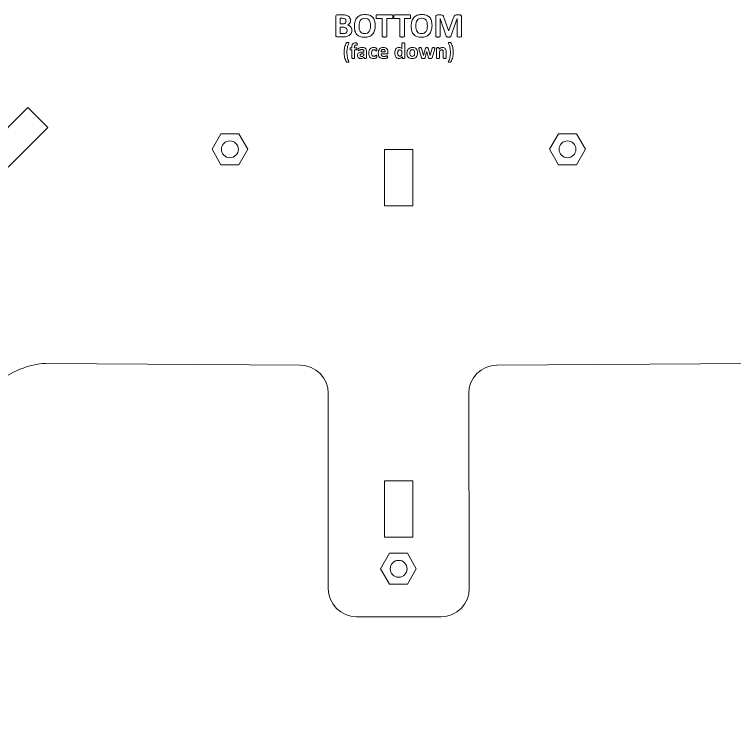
# Model space of a CAD drawing. Header units: inches. Extents: x 31 to 569, y -560 to -40.
# Drawn here: x 300.2 to 428.2, y -558.3 to -429.3 of the extents above; entities that cross this region are included whole.
import ezdxf

# ---------------------------------------------------------------- set-up
doc = ezdxf.new("R2010")
doc.units = ezdxf.units.IN
doc.header["$MEASUREMENT"] = 0
doc.layers.add('Layer 1', color=7, linetype='Continuous')

# ---------------------------------------------------------------- blocks, each defined once
blk = doc.blocks.new('block 4')
at = {"layer": 'Layer 1', "color": 114, "lineweight": 9, "true_color": 0x00a550}
for points, knots in [([(360.17, -432.16), (360.17, -432.3), (360.15, -432.42), (360.11, -432.54), (360.07, -432.65), (360.02, -432.75), (359.95, -432.84), (359.88, -432.92), (359.8, -433), (359.71, -433.06), (359.62, -433.12), (359.51, -433.18), (359.4, -433.22), (359.29, -433.26), (359.17, -433.29), (359.04, -433.3), (358.91, -433.32), (358.77, -433.33), (358.61, -433.33), (358.61, -433.33), (357.57, -433.33), (357.57, -433.33), (357.5, -433.33), (357.45, -433.31), (357.4, -433.27), (357.36, -433.24), (357.33, -433.17), (357.33, -433.08), (357.33, -433.08), (357.33, -429.67), (357.33, -429.67), (357.33, -429.58), (357.36, -429.52), (357.4, -429.48), (357.45, -429.44), (357.5, -429.42), (357.57, -429.42), (357.57, -429.42), (358.55, -429.42), (358.55, -429.42), (358.79, -429.42), (359, -429.44), (359.16, -429.48), (359.33, -429.52), (359.47, -429.58), (359.58, -429.66), (359.7, -429.74), (359.78, -429.85), (359.84, -429.97), (359.9, -430.1), (359.93, -430.25), (359.93, -430.41), (359.93, -430.51), (359.92, -430.6), (359.9, -430.68), (359.87, -430.77), (359.84, -430.84), (359.79, -430.91), (359.75, -430.98), (359.69, -431.04), (359.62, -431.09), (359.55, -431.14), (359.48, -431.19), (359.39, -431.22), (359.5, -431.24), (359.6, -431.27), (359.7, -431.32), (359.79, -431.38), (359.87, -431.44), (359.94, -431.52), (360.01, -431.6), (360.07, -431.69), (360.11, -431.8), (360.15, -431.91), (360.17, -432.03), (360.17, -432.16)], [0, 0, 0, 0, 1, 1, 1, 2, 2, 2, 3, 3, 3, 4, 4, 4, 5, 5, 5, 6, 6, 6, 7, 7, 7, 8, 8, 8, 9, 9, 9, 10, 10, 10, 11, 11, 11, 12, 12, 12, 13, 13, 13, 14, 14, 14, 15, 15, 15, 16, 16, 16, 17, 17, 17, 18, 18, 18, 19, 19, 19, 20, 20, 20, 21, 21, 21, 22, 22, 22, 23, 23, 23, 24, 24, 24, 25, 25, 25, 25]), ([(364.33, -431.33), (364.33, -431.66), (364.29, -431.95), (364.21, -432.2), (364.13, -432.46), (364.01, -432.68), (363.85, -432.85), (363.69, -433.03), (363.49, -433.17), (363.25, -433.26), (363.02, -433.36), (362.75, -433.4), (362.44, -433.4), (362.13, -433.4), (361.87, -433.36), (361.64, -433.28), (361.42, -433.2), (361.23, -433.08), (361.08, -432.92), (360.92, -432.76), (360.81, -432.55), (360.73, -432.3), (360.66, -432.04), (360.62, -431.75), (360.62, -431.4), (360.62, -431.08), (360.66, -430.8), (360.74, -430.55), (360.82, -430.29), (360.94, -430.08), (361.1, -429.9), (361.26, -429.72), (361.46, -429.59), (361.69, -429.49), (361.93, -429.4), (362.2, -429.35), (362.51, -429.35), (362.81, -429.35), (363.07, -429.39), (363.3, -429.47), (363.52, -429.55), (363.71, -429.67), (363.87, -429.83), (364.02, -429.99), (364.13, -430.2), (364.21, -430.45), (364.29, -430.7), (364.33, -430.99), (364.33, -431.33)], [0, 0, 0, 0, 1, 1, 1, 2, 2, 2, 3, 3, 3, 4, 4, 4, 5, 5, 5, 6, 6, 6, 7, 7, 7, 8, 8, 8, 9, 9, 9, 10, 10, 10, 11, 11, 11, 12, 12, 12, 13, 13, 13, 14, 14, 14, 15, 15, 15, 16, 16, 16, 16]), ([(367.46, -429.75), (367.46, -429.8), (367.46, -429.85), (367.46, -429.9), (367.45, -429.94), (367.44, -429.97), (367.43, -430), (367.42, -430.02), (367.41, -430.04), (367.4, -430.05), (367.38, -430.06), (367.36, -430.07), (367.35, -430.07), (367.35, -430.07), (366.37, -430.07), (366.37, -430.07), (366.37, -430.07), (366.37, -433.22), (366.37, -433.22), (366.37, -433.24), (366.36, -433.26), (366.35, -433.28), (366.33, -433.3), (366.31, -433.31), (366.28, -433.32), (366.25, -433.33), (366.21, -433.34), (366.16, -433.34), (366.11, -433.35), (366.04, -433.35), (365.97, -433.35), (365.89, -433.35), (365.83, -433.35), (365.77, -433.34), (365.72, -433.34), (365.68, -433.33), (365.65, -433.32), (365.62, -433.31), (365.6, -433.3), (365.59, -433.28), (365.57, -433.26), (365.57, -433.24), (365.57, -433.22), (365.57, -433.22), (365.57, -430.07), (365.57, -430.07), (365.57, -430.07), (364.59, -430.07), (364.59, -430.07), (364.57, -430.07), (364.55, -430.06), (364.54, -430.05), (364.52, -430.04), (364.51, -430.02), (364.5, -430), (364.49, -429.97), (364.48, -429.94), (364.48, -429.9), (364.47, -429.85), (364.47, -429.8), (364.47, -429.75), (364.47, -429.69), (364.47, -429.63), (364.48, -429.59), (364.48, -429.55), (364.49, -429.52), (364.5, -429.49), (364.51, -429.47), (364.52, -429.45), (364.54, -429.44), (364.55, -429.42), (364.57, -429.42), (364.59, -429.42), (364.59, -429.42), (367.35, -429.42), (367.35, -429.42), (367.36, -429.42), (367.38, -429.42), (367.4, -429.44), (367.41, -429.45), (367.42, -429.47), (367.43, -429.49), (367.44, -429.52), (367.45, -429.55), (367.46, -429.59), (367.46, -429.63), (367.46, -429.69), (367.46, -429.75)], [0, 0, 0, 0, 1, 1, 1, 2, 2, 2, 3, 3, 3, 4, 4, 4, 5, 5, 5, 6, 6, 6, 7, 7, 7, 8, 8, 8, 9, 9, 9, 10, 10, 10, 11, 11, 11, 12, 12, 12, 13, 13, 13, 14, 14, 14, 15, 15, 15, 16, 16, 16, 17, 17, 17, 18, 18, 18, 19, 19, 19, 20, 20, 20, 21, 21, 21, 22, 22, 22, 23, 23, 23, 24, 24, 24, 25, 25, 25, 26, 26, 26, 27, 27, 27, 28, 28, 28, 29, 29, 29, 29]), ([(370.61, -429.75), (370.61, -429.8), (370.6, -429.85), (370.6, -429.9), (370.59, -429.94), (370.59, -429.97), (370.58, -430), (370.57, -430.02), (370.55, -430.04), (370.54, -430.05), (370.52, -430.06), (370.51, -430.07), (370.49, -430.07), (370.49, -430.07), (369.51, -430.07), (369.51, -430.07), (369.51, -430.07), (369.51, -433.22), (369.51, -433.22), (369.51, -433.24), (369.5, -433.26), (369.49, -433.28), (369.48, -433.3), (369.45, -433.31), (369.42, -433.32), (369.39, -433.33), (369.35, -433.34), (369.3, -433.34), (369.25, -433.35), (369.19, -433.35), (369.11, -433.35), (369.03, -433.35), (368.97, -433.35), (368.92, -433.34), (368.87, -433.34), (368.82, -433.33), (368.79, -433.32), (368.76, -433.31), (368.74, -433.3), (368.73, -433.28), (368.72, -433.26), (368.71, -433.24), (368.71, -433.22), (368.71, -433.22), (368.71, -430.07), (368.71, -430.07), (368.71, -430.07), (367.73, -430.07), (367.73, -430.07), (367.71, -430.07), (367.69, -430.06), (367.68, -430.05), (367.66, -430.04), (367.65, -430.02), (367.64, -430), (367.63, -429.97), (367.62, -429.94), (367.62, -429.9), (367.61, -429.85), (367.61, -429.8), (367.61, -429.75), (367.61, -429.69), (367.61, -429.63), (367.62, -429.59), (367.62, -429.55), (367.63, -429.52), (367.64, -429.49), (367.65, -429.47), (367.66, -429.45), (367.68, -429.44), (367.69, -429.42), (367.71, -429.42), (367.73, -429.42), (367.73, -429.42), (370.49, -429.42), (370.49, -429.42), (370.51, -429.42), (370.52, -429.42), (370.54, -429.44), (370.55, -429.45), (370.57, -429.47), (370.58, -429.49), (370.59, -429.52), (370.59, -429.55), (370.6, -429.59), (370.6, -429.63), (370.61, -429.69), (370.61, -429.75)], [0, 0, 0, 0, 1, 1, 1, 2, 2, 2, 3, 3, 3, 4, 4, 4, 5, 5, 5, 6, 6, 6, 7, 7, 7, 8, 8, 8, 9, 9, 9, 10, 10, 10, 11, 11, 11, 12, 12, 12, 13, 13, 13, 14, 14, 14, 15, 15, 15, 16, 16, 16, 17, 17, 17, 18, 18, 18, 19, 19, 19, 20, 20, 20, 21, 21, 21, 22, 22, 22, 23, 23, 23, 24, 24, 24, 25, 25, 25, 26, 26, 26, 27, 27, 27, 28, 28, 28, 29, 29, 29, 29]), ([(374.42, -431.33), (374.42, -431.66), (374.38, -431.95), (374.3, -432.2), (374.22, -432.46), (374.1, -432.68), (373.94, -432.85), (373.78, -433.03), (373.59, -433.17), (373.35, -433.26), (373.12, -433.36), (372.84, -433.4), (372.54, -433.4), (372.23, -433.4), (371.97, -433.36), (371.74, -433.28), (371.51, -433.2), (371.32, -433.08), (371.17, -432.92), (371.02, -432.76), (370.91, -432.55), (370.83, -432.3), (370.76, -432.04), (370.72, -431.75), (370.72, -431.4), (370.72, -431.08), (370.76, -430.8), (370.84, -430.55), (370.92, -430.29), (371.04, -430.08), (371.2, -429.9), (371.36, -429.72), (371.56, -429.59), (371.79, -429.49), (372.03, -429.4), (372.3, -429.35), (372.61, -429.35), (372.91, -429.35), (373.17, -429.39), (373.39, -429.47), (373.62, -429.55), (373.81, -429.67), (373.96, -429.83), (374.11, -429.99), (374.23, -430.2), (374.31, -430.45), (374.38, -430.7), (374.42, -430.99), (374.42, -431.33)], [0, 0, 0, 0, 1, 1, 1, 2, 2, 2, 3, 3, 3, 4, 4, 4, 5, 5, 5, 6, 6, 6, 7, 7, 7, 8, 8, 8, 9, 9, 9, 10, 10, 10, 11, 11, 11, 12, 12, 12, 13, 13, 13, 14, 14, 14, 15, 15, 15, 16, 16, 16, 16]), ([(379.65, -433.22), (379.65, -433.24), (379.65, -433.26), (379.64, -433.28), (379.63, -433.3), (379.61, -433.31), (379.58, -433.32), (379.55, -433.33), (379.51, -433.34), (379.46, -433.34), (379.41, -433.35), (379.35, -433.35), (379.28, -433.35), (379.2, -433.35), (379.14, -433.35), (379.09, -433.34), (379.05, -433.34), (379.01, -433.33), (378.98, -433.32), (378.95, -433.31), (378.93, -433.3), (378.92, -433.28), (378.91, -433.26), (378.9, -433.24), (378.9, -433.22), (378.9, -433.22), (378.9, -430.04), (378.9, -430.04), (378.9, -430.04), (378.89, -430.04), (378.89, -430.04), (378.89, -430.04), (377.76, -433.22), (377.76, -433.22), (377.75, -433.25), (377.74, -433.27), (377.72, -433.29), (377.7, -433.3), (377.68, -433.32), (377.65, -433.33), (377.62, -433.34), (377.58, -433.34), (377.53, -433.35), (377.48, -433.35), (377.42, -433.35), (377.35, -433.35), (377.28, -433.35), (377.22, -433.35), (377.18, -433.34), (377.13, -433.34), (377.09, -433.33), (377.06, -433.32), (377.03, -433.31), (377, -433.3), (376.98, -433.28), (376.96, -433.26), (376.95, -433.24), (376.95, -433.22), (376.95, -433.22), (375.85, -430.04), (375.85, -430.04), (375.85, -430.04), (375.85, -430.04), (375.85, -430.04), (375.85, -430.04), (375.85, -433.22), (375.85, -433.22), (375.85, -433.24), (375.84, -433.26), (375.83, -433.28), (375.82, -433.3), (375.8, -433.31), (375.77, -433.32), (375.74, -433.33), (375.7, -433.34), (375.65, -433.34), (375.6, -433.35), (375.54, -433.35), (375.47, -433.35), (375.39, -433.35), (375.33, -433.35), (375.29, -433.34), (375.24, -433.34), (375.2, -433.33), (375.17, -433.32), (375.14, -433.31), (375.12, -433.3), (375.11, -433.28), (375.1, -433.26), (375.09, -433.24), (375.09, -433.22), (375.09, -433.22), (375.09, -429.74), (375.09, -429.74), (375.09, -429.63), (375.12, -429.56), (375.17, -429.5), (375.23, -429.45), (375.3, -429.42), (375.39, -429.42), (375.39, -429.42), (375.91, -429.42), (375.91, -429.42), (376, -429.42), (376.08, -429.43), (376.15, -429.44), (376.22, -429.46), (376.27, -429.48), (376.32, -429.52), (376.37, -429.55), (376.41, -429.6), (376.44, -429.66), (376.48, -429.71), (376.5, -429.79), (376.53, -429.87), (376.53, -429.87), (377.38, -432.2), (377.38, -432.2), (377.38, -432.2), (377.39, -432.2), (377.39, -432.2), (377.39, -432.2), (378.26, -429.88), (378.26, -429.88), (378.29, -429.79), (378.32, -429.72), (378.35, -429.66), (378.38, -429.6), (378.42, -429.56), (378.46, -429.52), (378.5, -429.48), (378.55, -429.46), (378.61, -429.44), (378.66, -429.43), (378.73, -429.42), (378.8, -429.42), (378.8, -429.42), (379.34, -429.42), (379.34, -429.42), (379.39, -429.42), (379.44, -429.43), (379.48, -429.44), (379.52, -429.45), (379.55, -429.48), (379.58, -429.5), (379.6, -429.53), (379.62, -429.56), (379.63, -429.6), (379.65, -429.64), (379.65, -429.69), (379.65, -429.74), (379.65, -429.74), (379.65, -433.22), (379.65, -433.22)], [0, 0, 0, 0, 1, 1, 1, 2, 2, 2, 3, 3, 3, 4, 4, 4, 5, 5, 5, 6, 6, 6, 7, 7, 7, 8, 8, 8, 9, 9, 9, 10, 10, 10, 11, 11, 11, 12, 12, 12, 13, 13, 13, 14, 14, 14, 15, 15, 15, 16, 16, 16, 17, 17, 17, 18, 18, 18, 19, 19, 19, 20, 20, 20, 21, 21, 21, 22, 22, 22, 23, 23, 23, 24, 24, 24, 25, 25, 25, 26, 26, 26, 27, 27, 27, 28, 28, 28, 29, 29, 29, 30, 30, 30, 31, 31, 31, 32, 32, 32, 33, 33, 33, 34, 34, 34, 35, 35, 35, 36, 36, 36, 37, 37, 37, 38, 38, 38, 39, 39, 39, 40, 40, 40, 41, 41, 41, 42, 42, 42, 43, 43, 43, 44, 44, 44, 45, 45, 45, 46, 46, 46, 47, 47, 47, 48, 48, 48, 49, 49, 49, 50, 50, 50, 51, 51, 51, 51]), ([(359.14, -430.51), (359.14, -430.43), (359.13, -430.36), (359.1, -430.3), (359.08, -430.24), (359.04, -430.19), (358.99, -430.14), (358.95, -430.1), (358.88, -430.07), (358.81, -430.05), (358.74, -430.03), (358.64, -430.02), (358.52, -430.02), (358.52, -430.02), (358.11, -430.02), (358.11, -430.02), (358.11, -430.02), (358.11, -431.03), (358.11, -431.03), (358.11, -431.03), (358.56, -431.03), (358.56, -431.03), (358.67, -431.03), (358.77, -431.02), (358.83, -430.99), (358.9, -430.96), (358.96, -430.93), (359, -430.88), (359.05, -430.83), (359.08, -430.78), (359.11, -430.71), (359.13, -430.65), (359.14, -430.58), (359.14, -430.51)], [0, 0, 0, 0, 1, 1, 1, 2, 2, 2, 3, 3, 3, 4, 4, 4, 5, 5, 5, 6, 6, 6, 7, 7, 7, 8, 8, 8, 9, 9, 9, 10, 10, 10, 11, 11, 11, 11]), ([(363.49, -431.37), (363.49, -431.17), (363.48, -430.98), (363.44, -430.81), (363.41, -430.64), (363.36, -430.5), (363.28, -430.38), (363.2, -430.26), (363.1, -430.17), (362.97, -430.1), (362.84, -430.04), (362.68, -430), (362.48, -430), (362.29, -430), (362.13, -430.04), (361.99, -430.11), (361.86, -430.19), (361.76, -430.29), (361.68, -430.41), (361.6, -430.53), (361.54, -430.68), (361.51, -430.84), (361.47, -431), (361.46, -431.18), (361.46, -431.36), (361.46, -431.57), (361.47, -431.77), (361.5, -431.94), (361.54, -432.11), (361.59, -432.25), (361.67, -432.37), (361.74, -432.5), (361.85, -432.59), (361.98, -432.65), (362.11, -432.71), (362.27, -432.75), (362.46, -432.75), (362.66, -432.75), (362.82, -432.71), (362.95, -432.64), (363.08, -432.57), (363.19, -432.47), (363.27, -432.34), (363.35, -432.22), (363.41, -432.07), (363.44, -431.9), (363.48, -431.74), (363.49, -431.56), (363.49, -431.37)], [0, 0, 0, 0, 1, 1, 1, 2, 2, 2, 3, 3, 3, 4, 4, 4, 5, 5, 5, 6, 6, 6, 7, 7, 7, 8, 8, 8, 9, 9, 9, 10, 10, 10, 11, 11, 11, 12, 12, 12, 13, 13, 13, 14, 14, 14, 15, 15, 15, 16, 16, 16, 16]), ([(373.59, -431.37), (373.59, -431.17), (373.57, -430.98), (373.54, -430.81), (373.51, -430.64), (373.45, -430.5), (373.38, -430.38), (373.3, -430.26), (373.19, -430.17), (373.07, -430.1), (372.94, -430.04), (372.77, -430), (372.58, -430), (372.39, -430), (372.22, -430.04), (372.09, -430.11), (371.96, -430.19), (371.85, -430.29), (371.77, -430.41), (371.69, -430.53), (371.64, -430.68), (371.6, -430.84), (371.57, -431), (371.55, -431.18), (371.55, -431.36), (371.55, -431.57), (371.57, -431.77), (371.6, -431.94), (371.63, -432.11), (371.69, -432.25), (371.76, -432.37), (371.84, -432.5), (371.94, -432.59), (372.07, -432.65), (372.2, -432.71), (372.36, -432.75), (372.56, -432.75), (372.76, -432.75), (372.92, -432.71), (373.05, -432.64), (373.18, -432.57), (373.29, -432.47), (373.37, -432.34), (373.45, -432.22), (373.51, -432.07), (373.54, -431.9), (373.57, -431.74), (373.59, -431.56), (373.59, -431.37)], [0, 0, 0, 0, 1, 1, 1, 2, 2, 2, 3, 3, 3, 4, 4, 4, 5, 5, 5, 6, 6, 6, 7, 7, 7, 8, 8, 8, 9, 9, 9, 10, 10, 10, 11, 11, 11, 12, 12, 12, 13, 13, 13, 14, 14, 14, 15, 15, 15, 16, 16, 16, 16]), ([(359.34, -432.19), (359.34, -432.1), (359.33, -432.02), (359.3, -431.94), (359.27, -431.87), (359.22, -431.81), (359.16, -431.76), (359.11, -431.72), (359.03, -431.68), (358.94, -431.65), (358.85, -431.63), (358.73, -431.61), (358.59, -431.61), (358.59, -431.61), (358.11, -431.61), (358.11, -431.61), (358.11, -431.61), (358.11, -432.73), (358.11, -432.73), (358.11, -432.73), (358.69, -432.73), (358.69, -432.73), (358.8, -432.73), (358.89, -432.71), (358.97, -432.69), (359.04, -432.67), (359.11, -432.63), (359.17, -432.59), (359.22, -432.54), (359.26, -432.49), (359.3, -432.42), (359.33, -432.35), (359.34, -432.27), (359.34, -432.19)], [0, 0, 0, 0, 1, 1, 1, 2, 2, 2, 3, 3, 3, 4, 4, 4, 5, 5, 5, 6, 6, 6, 7, 7, 7, 8, 8, 8, 9, 9, 9, 10, 10, 10, 11, 11, 11, 11]), ([(359.63, -434.44), (359.52, -434.7), (359.43, -434.96), (359.38, -435.23), (359.32, -435.51), (359.29, -435.79), (359.29, -436.07), (359.29, -436.36), (359.32, -436.64), (359.38, -436.91), (359.43, -437.18), (359.52, -437.45), (359.62, -437.71), (359.63, -437.73), (359.64, -437.75), (359.64, -437.76), (359.64, -437.78), (359.63, -437.79), (359.61, -437.8), (359.6, -437.81), (359.58, -437.82), (359.55, -437.82), (359.52, -437.83), (359.48, -437.83), (359.43, -437.83), (359.39, -437.83), (359.36, -437.83), (359.33, -437.83), (359.3, -437.82), (359.28, -437.82), (359.26, -437.82), (359.25, -437.81), (359.23, -437.8), (359.22, -437.8), (359.21, -437.79), (359.21, -437.78), (359.2, -437.77), (359.13, -437.64), (359.07, -437.5), (359.02, -437.36), (358.97, -437.22), (358.92, -437.08), (358.89, -436.94), (358.85, -436.8), (358.83, -436.66), (358.81, -436.51), (358.79, -436.37), (358.78, -436.22), (358.78, -436.08), (358.78, -435.93), (358.79, -435.78), (358.81, -435.64), (358.83, -435.5), (358.85, -435.35), (358.89, -435.21), (358.93, -435.07), (358.97, -434.93), (359.02, -434.79), (359.07, -434.65), (359.13, -434.51), (359.2, -434.38), (359.21, -434.37), (359.21, -434.36), (359.22, -434.36), (359.23, -434.35), (359.24, -434.35), (359.25, -434.34), (359.27, -434.34), (359.29, -434.33), (359.32, -434.33), (359.34, -434.33), (359.38, -434.33), (359.42, -434.33), (359.47, -434.33), (359.51, -434.33), (359.54, -434.34), (359.57, -434.34), (359.59, -434.35), (359.61, -434.36), (359.62, -434.37), (359.63, -434.38), (359.63, -434.39), (359.64, -434.41), (359.63, -434.42), (359.63, -434.44)], [0, 0, 0, 0, 1, 1, 1, 2, 2, 2, 3, 3, 3, 4, 4, 4, 5, 5, 5, 6, 6, 6, 7, 7, 7, 8, 8, 8, 9, 9, 9, 10, 10, 10, 11, 11, 11, 12, 12, 12, 13, 13, 13, 14, 14, 14, 15, 15, 15, 16, 16, 16, 17, 17, 17, 18, 18, 18, 19, 19, 19, 20, 20, 20, 21, 21, 21, 22, 22, 22, 23, 23, 23, 24, 24, 24, 25, 25, 25, 26, 26, 26, 27, 27, 27, 28, 28, 28, 28]), ([(361.14, -434.64), (361.14, -434.68), (361.14, -434.71), (361.13, -434.73), (361.13, -434.76), (361.13, -434.77), (361.12, -434.79), (361.12, -434.8), (361.11, -434.81), (361.1, -434.81), (361.1, -434.82), (361.09, -434.82), (361.08, -434.82), (361.07, -434.82), (361.06, -434.82), (361.05, -434.81), (361.04, -434.81), (361.03, -434.8), (361.01, -434.8), (360.99, -434.79), (360.97, -434.79), (360.95, -434.78), (360.93, -434.78), (360.9, -434.78), (360.87, -434.78), (360.84, -434.78), (360.81, -434.78), (360.78, -434.79), (360.76, -434.8), (360.73, -434.82), (360.72, -434.85), (360.7, -434.87), (360.69, -434.9), (360.68, -434.94), (360.67, -434.98), (360.67, -435.03), (360.67, -435.08), (360.67, -435.08), (360.67, -435.24), (360.67, -435.24), (360.67, -435.24), (360.99, -435.24), (360.99, -435.24), (361, -435.24), (361.01, -435.25), (361.02, -435.25), (361.03, -435.26), (361.04, -435.27), (361.05, -435.29), (361.05, -435.3), (361.06, -435.32), (361.06, -435.35), (361.06, -435.37), (361.07, -435.41), (361.07, -435.45), (361.07, -435.52), (361.06, -435.57), (361.05, -435.6), (361.03, -435.63), (361.01, -435.65), (360.99, -435.65), (360.99, -435.65), (360.67, -435.65), (360.67, -435.65), (360.67, -435.65), (360.67, -437.07), (360.67, -437.07), (360.67, -437.08), (360.66, -437.09), (360.66, -437.1), (360.65, -437.11), (360.64, -437.12), (360.62, -437.13), (360.6, -437.13), (360.57, -437.14), (360.54, -437.14), (360.51, -437.14), (360.47, -437.15), (360.42, -437.15), (360.37, -437.15), (360.33, -437.14), (360.3, -437.14), (360.27, -437.14), (360.24, -437.13), (360.22, -437.13), (360.21, -437.12), (360.19, -437.11), (360.18, -437.1), (360.18, -437.09), (360.17, -437.08), (360.17, -437.07), (360.17, -437.07), (360.17, -435.65), (360.17, -435.65), (360.17, -435.65), (359.95, -435.65), (359.95, -435.65), (359.93, -435.65), (359.91, -435.63), (359.9, -435.6), (359.88, -435.57), (359.88, -435.52), (359.88, -435.45), (359.88, -435.41), (359.88, -435.37), (359.88, -435.35), (359.89, -435.32), (359.89, -435.3), (359.9, -435.29), (359.9, -435.27), (359.91, -435.26), (359.92, -435.25), (359.93, -435.25), (359.94, -435.24), (359.96, -435.24), (359.96, -435.24), (360.17, -435.24), (360.17, -435.24), (360.17, -435.24), (360.17, -435.1), (360.17, -435.1), (360.17, -434.98), (360.19, -434.87), (360.21, -434.78), (360.23, -434.69), (360.27, -434.62), (360.32, -434.56), (360.37, -434.5), (360.44, -434.45), (360.51, -434.42), (360.59, -434.39), (360.68, -434.38), (360.79, -434.38), (360.84, -434.38), (360.89, -434.38), (360.94, -434.39), (360.98, -434.4), (361.02, -434.41), (361.04, -434.42), (361.07, -434.43), (361.09, -434.44), (361.1, -434.45), (361.11, -434.45), (361.11, -434.47), (361.12, -434.48), (361.13, -434.5), (361.13, -434.52), (361.13, -434.55), (361.14, -434.57), (361.14, -434.6), (361.14, -434.64)], [0, 0, 0, 0, 1, 1, 1, 2, 2, 2, 3, 3, 3, 4, 4, 4, 5, 5, 5, 6, 6, 6, 7, 7, 7, 8, 8, 8, 9, 9, 9, 10, 10, 10, 11, 11, 11, 12, 12, 12, 13, 13, 13, 14, 14, 14, 15, 15, 15, 16, 16, 16, 17, 17, 17, 18, 18, 18, 19, 19, 19, 20, 20, 20, 21, 21, 21, 22, 22, 22, 23, 23, 23, 24, 24, 24, 25, 25, 25, 26, 26, 26, 27, 27, 27, 28, 28, 28, 29, 29, 29, 30, 30, 30, 31, 31, 31, 32, 32, 32, 33, 33, 33, 34, 34, 34, 35, 35, 35, 36, 36, 36, 37, 37, 37, 38, 38, 38, 39, 39, 39, 40, 40, 40, 41, 41, 41, 42, 42, 42, 43, 43, 43, 44, 44, 44, 45, 45, 45, 46, 46, 46, 47, 47, 47, 48, 48, 48, 49, 49, 49, 50, 50, 50, 50]), ([(369.58, -437.07), (369.58, -437.08), (369.57, -437.09), (369.57, -437.1), (369.56, -437.11), (369.55, -437.12), (369.53, -437.13), (369.52, -437.14), (369.5, -437.14), (369.47, -437.14), (369.44, -437.15), (369.41, -437.15), (369.37, -437.15), (369.33, -437.15), (369.29, -437.15), (369.27, -437.14), (369.24, -437.14), (369.22, -437.14), (369.2, -437.13), (369.19, -437.12), (369.18, -437.11), (369.17, -437.1), (369.16, -437.09), (369.16, -437.08), (369.16, -437.07), (369.16, -437.07), (369.16, -436.87), (369.16, -436.87), (369.07, -436.97), (368.97, -437.05), (368.87, -437.1), (368.77, -437.15), (368.66, -437.18), (368.54, -437.18), (368.41, -437.18), (368.3, -437.15), (368.2, -437.1), (368.11, -437.05), (368.04, -436.98), (367.98, -436.89), (367.92, -436.8), (367.88, -436.7), (367.85, -436.58), (367.82, -436.47), (367.81, -436.34), (367.81, -436.21), (367.81, -436.06), (367.83, -435.92), (367.86, -435.79), (367.89, -435.67), (367.94, -435.56), (368.01, -435.47), (368.07, -435.38), (368.15, -435.32), (368.25, -435.27), (368.34, -435.22), (368.45, -435.2), (368.58, -435.2), (368.68, -435.2), (368.77, -435.22), (368.85, -435.26), (368.93, -435.3), (369.01, -435.36), (369.08, -435.43), (369.08, -435.43), (369.08, -434.48), (369.08, -434.48), (369.08, -434.47), (369.09, -434.46), (369.1, -434.45), (369.1, -434.44), (369.12, -434.43), (369.14, -434.42), (369.15, -434.41), (369.18, -434.41), (369.21, -434.4), (369.24, -434.4), (369.28, -434.4), (369.33, -434.4), (369.38, -434.4), (369.42, -434.4), (369.45, -434.4), (369.48, -434.41), (369.51, -434.41), (369.53, -434.42), (369.54, -434.43), (369.56, -434.44), (369.57, -434.45), (369.57, -434.46), (369.58, -434.47), (369.58, -434.48), (369.58, -434.48), (369.58, -437.07), (369.58, -437.07)], [0, 0, 0, 0, 1, 1, 1, 2, 2, 2, 3, 3, 3, 4, 4, 4, 5, 5, 5, 6, 6, 6, 7, 7, 7, 8, 8, 8, 9, 9, 9, 10, 10, 10, 11, 11, 11, 12, 12, 12, 13, 13, 13, 14, 14, 14, 15, 15, 15, 16, 16, 16, 17, 17, 17, 18, 18, 18, 19, 19, 19, 20, 20, 20, 21, 21, 21, 22, 22, 22, 23, 23, 23, 24, 24, 24, 25, 25, 25, 26, 26, 26, 27, 27, 27, 28, 28, 28, 29, 29, 29, 30, 30, 30, 31, 31, 31, 31]), ([(378.2, -436.08), (378.2, -436.22), (378.19, -436.37), (378.18, -436.51), (378.16, -436.66), (378.13, -436.8), (378.1, -436.94), (378.06, -437.08), (378.02, -437.22), (377.97, -437.36), (377.92, -437.5), (377.86, -437.64), (377.78, -437.77), (377.78, -437.78), (377.77, -437.79), (377.76, -437.8), (377.75, -437.8), (377.74, -437.81), (377.72, -437.82), (377.7, -437.82), (377.68, -437.82), (377.66, -437.83), (377.63, -437.83), (377.6, -437.83), (377.56, -437.83), (377.51, -437.83), (377.47, -437.83), (377.44, -437.82), (377.41, -437.82), (377.39, -437.81), (377.37, -437.8), (377.36, -437.79), (377.35, -437.78), (377.35, -437.76), (377.35, -437.75), (377.35, -437.73), (377.36, -437.71), (377.47, -437.45), (377.55, -437.18), (377.61, -436.91), (377.67, -436.64), (377.7, -436.36), (377.7, -436.07), (377.7, -435.79), (377.67, -435.51), (377.61, -435.23), (377.55, -434.96), (377.47, -434.7), (377.36, -434.44), (377.35, -434.42), (377.35, -434.41), (377.35, -434.39), (377.35, -434.38), (377.36, -434.37), (377.38, -434.36), (377.4, -434.35), (377.42, -434.34), (377.45, -434.34), (377.48, -434.33), (377.52, -434.33), (377.57, -434.33), (377.61, -434.33), (377.64, -434.33), (377.67, -434.33), (377.69, -434.33), (377.71, -434.34), (377.73, -434.34), (377.75, -434.35), (377.76, -434.35), (377.77, -434.36), (377.77, -434.36), (377.78, -434.37), (377.78, -434.38), (377.92, -434.65), (378.02, -434.93), (378.1, -435.21), (378.17, -435.49), (378.2, -435.78), (378.2, -436.08)], [0, 0, 0, 0, 1, 1, 1, 2, 2, 2, 3, 3, 3, 4, 4, 4, 5, 5, 5, 6, 6, 6, 7, 7, 7, 8, 8, 8, 9, 9, 9, 10, 10, 10, 11, 11, 11, 12, 12, 12, 13, 13, 13, 14, 14, 14, 15, 15, 15, 16, 16, 16, 17, 17, 17, 18, 18, 18, 19, 19, 19, 20, 20, 20, 21, 21, 21, 22, 22, 22, 23, 23, 23, 24, 24, 24, 25, 25, 25, 26, 26, 26, 26]), ([(362.79, -437.07), (362.79, -437.09), (362.78, -437.11), (362.77, -437.12), (362.75, -437.13), (362.73, -437.14), (362.7, -437.14), (362.68, -437.14), (362.63, -437.15), (362.58, -437.15), (362.52, -437.15), (362.48, -437.14), (362.45, -437.14), (362.42, -437.14), (362.4, -437.13), (362.39, -437.12), (362.38, -437.11), (362.38, -437.09), (362.38, -437.07), (362.38, -437.07), (362.38, -436.93), (362.38, -436.93), (362.3, -437.01), (362.22, -437.07), (362.13, -437.12), (362.04, -437.16), (361.93, -437.18), (361.82, -437.18), (361.73, -437.18), (361.64, -437.17), (361.56, -437.14), (361.49, -437.12), (361.42, -437.08), (361.36, -437.04), (361.3, -436.99), (361.26, -436.93), (361.23, -436.86), (361.2, -436.79), (361.18, -436.7), (361.18, -436.61), (361.18, -436.51), (361.2, -436.42), (361.24, -436.34), (361.28, -436.27), (361.34, -436.2), (361.42, -436.16), (361.5, -436.11), (361.6, -436.07), (361.72, -436.05), (361.83, -436.02), (361.97, -436.01), (362.13, -436.01), (362.13, -436.01), (362.3, -436.01), (362.3, -436.01), (362.3, -436.01), (362.3, -435.9), (362.3, -435.9), (362.3, -435.85), (362.29, -435.8), (362.28, -435.76), (362.27, -435.72), (362.25, -435.68), (362.23, -435.66), (362.2, -435.63), (362.17, -435.61), (362.12, -435.59), (362.08, -435.58), (362.03, -435.57), (361.97, -435.57), (361.88, -435.57), (361.81, -435.58), (361.74, -435.6), (361.68, -435.62), (361.62, -435.64), (361.57, -435.66), (361.52, -435.69), (361.48, -435.71), (361.45, -435.72), (361.41, -435.74), (361.39, -435.75), (361.37, -435.75), (361.35, -435.75), (361.34, -435.75), (361.33, -435.74), (361.32, -435.73), (361.31, -435.72), (361.3, -435.7), (361.29, -435.68), (361.29, -435.66), (361.28, -435.64), (361.28, -435.61), (361.28, -435.58), (361.28, -435.55), (361.28, -435.51), (361.28, -435.48), (361.29, -435.46), (361.29, -435.43), (361.31, -435.41), (361.32, -435.39), (361.34, -435.37), (361.37, -435.35), (361.42, -435.33), (361.47, -435.31), (361.52, -435.29), (361.58, -435.27), (361.64, -435.25), (361.71, -435.23), (361.78, -435.22), (361.86, -435.2), (361.93, -435.2), (362.01, -435.2), (362.15, -435.2), (362.27, -435.21), (362.36, -435.24), (362.46, -435.27), (362.54, -435.31), (362.6, -435.36), (362.67, -435.42), (362.71, -435.49), (362.74, -435.58), (362.77, -435.67), (362.79, -435.77), (362.79, -435.89), (362.79, -435.89), (362.79, -437.07), (362.79, -437.07)], [0, 0, 0, 0, 1, 1, 1, 2, 2, 2, 3, 3, 3, 4, 4, 4, 5, 5, 5, 6, 6, 6, 7, 7, 7, 8, 8, 8, 9, 9, 9, 10, 10, 10, 11, 11, 11, 12, 12, 12, 13, 13, 13, 14, 14, 14, 15, 15, 15, 16, 16, 16, 17, 17, 17, 18, 18, 18, 19, 19, 19, 20, 20, 20, 21, 21, 21, 22, 22, 22, 23, 23, 23, 24, 24, 24, 25, 25, 25, 26, 26, 26, 27, 27, 27, 28, 28, 28, 29, 29, 29, 30, 30, 30, 31, 31, 31, 32, 32, 32, 33, 33, 33, 34, 34, 34, 35, 35, 35, 36, 36, 36, 37, 37, 37, 38, 38, 38, 39, 39, 39, 40, 40, 40, 41, 41, 41, 42, 42, 42, 42]), ([(364.61, -436.79), (364.61, -436.82), (364.61, -436.85), (364.61, -436.87), (364.6, -436.9), (364.6, -436.92), (364.6, -436.93), (364.6, -436.95), (364.59, -436.96), (364.59, -436.97), (364.58, -436.98), (364.57, -436.99), (364.56, -437.01), (364.54, -437.02), (364.51, -437.04), (364.48, -437.06), (364.44, -437.08), (364.39, -437.1), (364.35, -437.12), (364.3, -437.14), (364.24, -437.15), (364.19, -437.16), (364.13, -437.17), (364.07, -437.18), (364.01, -437.18), (363.88, -437.18), (363.76, -437.16), (363.65, -437.12), (363.55, -437.07), (363.46, -437.01), (363.39, -436.93), (363.32, -436.85), (363.26, -436.75), (363.23, -436.63), (363.19, -436.51), (363.17, -436.38), (363.17, -436.22), (363.17, -436.05), (363.2, -435.89), (363.24, -435.77), (363.28, -435.64), (363.34, -435.53), (363.42, -435.45), (363.5, -435.36), (363.6, -435.3), (363.7, -435.26), (363.81, -435.22), (363.93, -435.2), (364.06, -435.2), (364.11, -435.2), (364.16, -435.21), (364.21, -435.21), (364.26, -435.22), (364.31, -435.24), (364.35, -435.25), (364.4, -435.27), (364.44, -435.29), (364.47, -435.31), (364.51, -435.32), (364.53, -435.34), (364.55, -435.36), (364.56, -435.37), (364.57, -435.38), (364.58, -435.39), (364.58, -435.4), (364.59, -435.42), (364.59, -435.43), (364.59, -435.45), (364.6, -435.47), (364.6, -435.49), (364.6, -435.51), (364.6, -435.54), (364.6, -435.57), (364.6, -435.65), (364.59, -435.7), (364.58, -435.73), (364.57, -435.76), (364.55, -435.78), (364.53, -435.78), (364.51, -435.78), (364.48, -435.77), (364.46, -435.75), (364.43, -435.73), (364.41, -435.71), (364.37, -435.69), (364.34, -435.67), (364.3, -435.65), (364.25, -435.63), (364.2, -435.61), (364.15, -435.6), (364.08, -435.6), (363.95, -435.6), (363.85, -435.65), (363.78, -435.75), (363.72, -435.85), (363.68, -436), (363.68, -436.19), (363.68, -436.28), (363.69, -436.37), (363.71, -436.44), (363.72, -436.51), (363.75, -436.57), (363.78, -436.62), (363.82, -436.67), (363.86, -436.7), (363.91, -436.73), (363.96, -436.75), (364.02, -436.76), (364.09, -436.76), (364.15, -436.76), (364.21, -436.75), (364.26, -436.73), (364.31, -436.71), (364.35, -436.69), (364.39, -436.67), (364.43, -436.64), (364.46, -436.62), (364.48, -436.6), (364.51, -436.58), (364.53, -436.57), (364.55, -436.57), (364.56, -436.57), (364.57, -436.57), (364.58, -436.58), (364.58, -436.58), (364.59, -436.6), (364.59, -436.61), (364.6, -436.63), (364.6, -436.65), (364.61, -436.68), (364.61, -436.71), (364.61, -436.74), (364.61, -436.79)], [0, 0, 0, 0, 1, 1, 1, 2, 2, 2, 3, 3, 3, 4, 4, 4, 5, 5, 5, 6, 6, 6, 7, 7, 7, 8, 8, 8, 9, 9, 9, 10, 10, 10, 11, 11, 11, 12, 12, 12, 13, 13, 13, 14, 14, 14, 15, 15, 15, 16, 16, 16, 17, 17, 17, 18, 18, 18, 19, 19, 19, 20, 20, 20, 21, 21, 21, 22, 22, 22, 23, 23, 23, 24, 24, 24, 25, 25, 25, 26, 26, 26, 27, 27, 27, 28, 28, 28, 29, 29, 29, 30, 30, 30, 31, 31, 31, 32, 32, 32, 33, 33, 33, 34, 34, 34, 35, 35, 35, 36, 36, 36, 37, 37, 37, 38, 38, 38, 39, 39, 39, 40, 40, 40, 41, 41, 41, 42, 42, 42, 43, 43, 43, 44, 44, 44, 44]), ([(366.59, -436.14), (366.59, -436.2), (366.58, -436.24), (366.55, -436.27), (366.52, -436.3), (366.49, -436.32), (366.44, -436.32), (366.44, -436.32), (365.37, -436.32), (365.37, -436.32), (365.37, -436.39), (365.38, -436.46), (365.4, -436.52), (365.41, -436.58), (365.44, -436.63), (365.48, -436.67), (365.52, -436.72), (365.57, -436.75), (365.63, -436.77), (365.69, -436.79), (365.76, -436.81), (365.85, -436.81), (365.94, -436.81), (366.01, -436.8), (366.08, -436.79), (366.14, -436.77), (366.2, -436.76), (366.25, -436.75), (366.3, -436.73), (366.34, -436.72), (366.37, -436.7), (366.4, -436.69), (366.43, -436.69), (366.45, -436.69), (366.46, -436.69), (366.47, -436.69), (366.47, -436.69), (366.48, -436.7), (366.49, -436.71), (366.49, -436.72), (366.5, -436.73), (366.5, -436.75), (366.51, -436.77), (366.51, -436.79), (366.51, -436.82), (366.51, -436.85), (366.51, -436.88), (366.51, -436.9), (366.51, -436.92), (366.5, -436.94), (366.5, -436.96), (366.5, -436.98), (366.5, -436.99), (366.49, -437), (366.49, -437.01), (366.48, -437.02), (366.48, -437.03), (366.47, -437.04), (366.46, -437.05), (366.44, -437.06), (366.4, -437.08), (366.36, -437.09), (366.31, -437.11), (366.25, -437.12), (366.19, -437.14), (366.13, -437.15), (366.05, -437.16), (365.97, -437.17), (365.89, -437.18), (365.81, -437.18), (365.65, -437.18), (365.51, -437.16), (365.39, -437.12), (365.28, -437.08), (365.18, -437.02), (365.1, -436.94), (365.02, -436.86), (364.96, -436.76), (364.92, -436.64), (364.88, -436.52), (364.87, -436.37), (364.87, -436.21), (364.87, -436.05), (364.89, -435.91), (364.93, -435.79), (364.97, -435.66), (365.03, -435.55), (365.1, -435.47), (365.18, -435.38), (365.28, -435.31), (365.39, -435.27), (365.5, -435.22), (365.62, -435.2), (365.76, -435.2), (365.91, -435.2), (366.03, -435.22), (366.14, -435.26), (366.24, -435.31), (366.33, -435.37), (366.4, -435.44), (366.46, -435.52), (366.51, -435.61), (366.54, -435.72), (366.58, -435.82), (366.59, -435.94), (366.59, -436.06), (366.59, -436.06), (366.59, -436.14), (366.59, -436.14)], [0, 0, 0, 0, 1, 1, 1, 2, 2, 2, 3, 3, 3, 4, 4, 4, 5, 5, 5, 6, 6, 6, 7, 7, 7, 8, 8, 8, 9, 9, 9, 10, 10, 10, 11, 11, 11, 12, 12, 12, 13, 13, 13, 14, 14, 14, 15, 15, 15, 16, 16, 16, 17, 17, 17, 18, 18, 18, 19, 19, 19, 20, 20, 20, 21, 21, 21, 22, 22, 22, 23, 23, 23, 24, 24, 24, 25, 25, 25, 26, 26, 26, 27, 27, 27, 28, 28, 28, 29, 29, 29, 30, 30, 30, 31, 31, 31, 32, 32, 32, 33, 33, 33, 34, 34, 34, 35, 35, 35, 36, 36, 36, 36]), ([(366.11, -436), (366.11, -435.86), (366.09, -435.75), (366.03, -435.67), (365.97, -435.59), (365.87, -435.55), (365.75, -435.55), (365.69, -435.55), (365.63, -435.56), (365.59, -435.58), (365.54, -435.61), (365.5, -435.64), (365.47, -435.68), (365.44, -435.72), (365.41, -435.77), (365.4, -435.82), (365.38, -435.88), (365.37, -435.93), (365.37, -436), (365.37, -436), (366.11, -436), (366.11, -436)], [0, 0, 0, 0, 1, 1, 1, 2, 2, 2, 3, 3, 3, 4, 4, 4, 5, 5, 5, 6, 6, 6, 7, 7, 7, 7]), ([(369.08, -435.89), (369.01, -435.8), (368.95, -435.74), (368.88, -435.69), (368.82, -435.64), (368.75, -435.62), (368.68, -435.62), (368.61, -435.62), (368.56, -435.63), (368.51, -435.67), (368.46, -435.7), (368.43, -435.74), (368.4, -435.8), (368.37, -435.85), (368.35, -435.91), (368.34, -435.98), (368.32, -436.04), (368.31, -436.11), (368.31, -436.18), (368.31, -436.25), (368.32, -436.32), (368.33, -436.39), (368.34, -436.46), (368.36, -436.53), (368.39, -436.58), (368.42, -436.63), (368.45, -436.68), (368.5, -436.71), (368.54, -436.74), (368.6, -436.76), (368.67, -436.76), (368.7, -436.76), (368.73, -436.76), (368.77, -436.75), (368.8, -436.74), (368.83, -436.72), (368.87, -436.7), (368.9, -436.68), (368.93, -436.65), (368.97, -436.61), (369, -436.57), (369.04, -436.53), (369.08, -436.48), (369.08, -436.48), (369.08, -435.89), (369.08, -435.89)], [0, 0, 0, 0, 1, 1, 1, 2, 2, 2, 3, 3, 3, 4, 4, 4, 5, 5, 5, 6, 6, 6, 7, 7, 7, 8, 8, 8, 9, 9, 9, 10, 10, 10, 11, 11, 11, 12, 12, 12, 13, 13, 13, 14, 14, 14, 15, 15, 15, 15]), ([(371.85, -436.17), (371.85, -436.32), (371.83, -436.46), (371.79, -436.58), (371.75, -436.7), (371.69, -436.81), (371.61, -436.9), (371.53, -436.99), (371.43, -437.06), (371.31, -437.11), (371.19, -437.16), (371.05, -437.18), (370.89, -437.18), (370.73, -437.18), (370.6, -437.16), (370.48, -437.12), (370.37, -437.07), (370.27, -437.01), (370.19, -436.93), (370.12, -436.84), (370.06, -436.74), (370.02, -436.62), (369.99, -436.5), (369.97, -436.36), (369.97, -436.21), (369.97, -436.06), (369.99, -435.92), (370.03, -435.8), (370.07, -435.67), (370.13, -435.57), (370.21, -435.48), (370.29, -435.39), (370.39, -435.32), (370.51, -435.27), (370.63, -435.22), (370.77, -435.2), (370.93, -435.2), (371.09, -435.2), (371.23, -435.22), (371.34, -435.26), (371.46, -435.31), (371.55, -435.37), (371.63, -435.45), (371.7, -435.53), (371.76, -435.64), (371.8, -435.76), (371.83, -435.88), (371.85, -436.02), (371.85, -436.17)], [0, 0, 0, 0, 1, 1, 1, 2, 2, 2, 3, 3, 3, 4, 4, 4, 5, 5, 5, 6, 6, 6, 7, 7, 7, 8, 8, 8, 9, 9, 9, 10, 10, 10, 11, 11, 11, 12, 12, 12, 13, 13, 13, 14, 14, 14, 15, 15, 15, 16, 16, 16, 16]), ([(371.34, -436.19), (371.34, -436.1), (371.33, -436.02), (371.32, -435.95), (371.31, -435.88), (371.28, -435.82), (371.25, -435.76), (371.22, -435.71), (371.17, -435.67), (371.12, -435.64), (371.07, -435.61), (371, -435.59), (370.91, -435.59), (370.84, -435.59), (370.78, -435.6), (370.72, -435.63), (370.67, -435.66), (370.62, -435.7), (370.59, -435.75), (370.55, -435.8), (370.52, -435.86), (370.51, -435.94), (370.49, -436.01), (370.48, -436.09), (370.48, -436.19), (370.48, -436.27), (370.49, -436.35), (370.5, -436.42), (370.51, -436.5), (370.54, -436.56), (370.57, -436.61), (370.6, -436.67), (370.65, -436.71), (370.7, -436.74), (370.76, -436.77), (370.82, -436.78), (370.91, -436.78), (370.98, -436.78), (371.05, -436.77), (371.1, -436.74), (371.16, -436.72), (371.2, -436.68), (371.24, -436.63), (371.27, -436.58), (371.3, -436.51), (371.32, -436.44), (371.33, -436.37), (371.34, -436.28), (371.34, -436.19)], [0, 0, 0, 0, 1, 1, 1, 2, 2, 2, 3, 3, 3, 4, 4, 4, 5, 5, 5, 6, 6, 6, 7, 7, 7, 8, 8, 8, 9, 9, 9, 10, 10, 10, 11, 11, 11, 12, 12, 12, 13, 13, 13, 14, 14, 14, 15, 15, 15, 16, 16, 16, 16]), ([(374.92, -435.31), (374.92, -435.32), (374.92, -435.34), (374.92, -435.36), (374.91, -435.38), (374.91, -435.41), (374.9, -435.45), (374.9, -435.45), (374.43, -437.04), (374.43, -437.04), (374.42, -437.06), (374.41, -437.08), (374.4, -437.09), (374.39, -437.11), (374.38, -437.12), (374.35, -437.13), (374.33, -437.13), (374.3, -437.14), (374.26, -437.14), (374.22, -437.15), (374.17, -437.15), (374.1, -437.15), (374.04, -437.15), (373.99, -437.14), (373.95, -437.14), (373.91, -437.14), (373.87, -437.13), (373.85, -437.13), (373.83, -437.12), (373.81, -437.11), (373.8, -437.09), (373.79, -437.08), (373.78, -437.06), (373.78, -437.04), (373.78, -437.04), (373.48, -435.97), (373.48, -435.97), (373.48, -435.97), (373.48, -435.96), (373.48, -435.96), (373.48, -435.96), (373.47, -435.97), (373.47, -435.97), (373.47, -435.97), (373.2, -437.04), (373.2, -437.04), (373.2, -437.06), (373.19, -437.08), (373.18, -437.09), (373.17, -437.11), (373.15, -437.12), (373.13, -437.13), (373.11, -437.13), (373.07, -437.14), (373.03, -437.14), (372.99, -437.15), (372.94, -437.15), (372.88, -437.15), (372.81, -437.15), (372.76, -437.14), (372.72, -437.14), (372.68, -437.14), (372.65, -437.13), (372.62, -437.13), (372.6, -437.12), (372.58, -437.11), (372.57, -437.09), (372.56, -437.08), (372.55, -437.06), (372.55, -437.04), (372.55, -437.04), (372.08, -435.45), (372.08, -435.45), (372.07, -435.41), (372.06, -435.38), (372.06, -435.36), (372.06, -435.34), (372.06, -435.32), (372.06, -435.31), (372.06, -435.29), (372.06, -435.28), (372.07, -435.27), (372.07, -435.26), (372.09, -435.25), (372.11, -435.25), (372.13, -435.24), (372.15, -435.24), (372.18, -435.24), (372.22, -435.23), (372.26, -435.23), (372.3, -435.23), (372.36, -435.23), (372.4, -435.23), (372.43, -435.24), (372.47, -435.24), (372.49, -435.24), (372.51, -435.25), (372.53, -435.26), (372.54, -435.27), (372.55, -435.28), (372.56, -435.29), (372.56, -435.3), (372.56, -435.32), (372.56, -435.32), (372.91, -436.61), (372.91, -436.61), (372.91, -436.61), (372.92, -436.63), (372.92, -436.63), (372.92, -436.63), (372.92, -436.61), (372.92, -436.61), (372.92, -436.61), (373.25, -435.32), (373.25, -435.32), (373.25, -435.3), (373.26, -435.29), (373.27, -435.28), (373.28, -435.27), (373.29, -435.26), (373.31, -435.25), (373.32, -435.24), (373.35, -435.24), (373.38, -435.24), (373.41, -435.23), (373.45, -435.23), (373.5, -435.23), (373.54, -435.23), (373.58, -435.23), (373.61, -435.24), (373.64, -435.24), (373.67, -435.24), (373.69, -435.25), (373.7, -435.26), (373.72, -435.26), (373.72, -435.27), (373.73, -435.28), (373.74, -435.3), (373.74, -435.31), (373.74, -435.31), (374.09, -436.61), (374.09, -436.61), (374.09, -436.61), (374.1, -436.63), (374.1, -436.63), (374.1, -436.63), (374.1, -436.61), (374.1, -436.61), (374.1, -436.61), (374.44, -435.32), (374.44, -435.32), (374.44, -435.3), (374.44, -435.29), (374.45, -435.28), (374.46, -435.27), (374.47, -435.26), (374.49, -435.25), (374.51, -435.24), (374.53, -435.24), (374.57, -435.24), (374.6, -435.23), (374.64, -435.23), (374.69, -435.23), (374.73, -435.23), (374.77, -435.23), (374.81, -435.24), (374.84, -435.24), (374.86, -435.24), (374.88, -435.25), (374.9, -435.25), (374.91, -435.26), (374.91, -435.27), (374.92, -435.28), (374.92, -435.29), (374.92, -435.31)], [0, 0, 0, 0, 1, 1, 1, 2, 2, 2, 3, 3, 3, 4, 4, 4, 5, 5, 5, 6, 6, 6, 7, 7, 7, 8, 8, 8, 9, 9, 9, 10, 10, 10, 11, 11, 11, 12, 12, 12, 13, 13, 13, 14, 14, 14, 15, 15, 15, 16, 16, 16, 17, 17, 17, 18, 18, 18, 19, 19, 19, 20, 20, 20, 21, 21, 21, 22, 22, 22, 23, 23, 23, 24, 24, 24, 25, 25, 25, 26, 26, 26, 27, 27, 27, 28, 28, 28, 29, 29, 29, 30, 30, 30, 31, 31, 31, 32, 32, 32, 33, 33, 33, 34, 34, 34, 35, 35, 35, 36, 36, 36, 37, 37, 37, 38, 38, 38, 39, 39, 39, 40, 40, 40, 41, 41, 41, 42, 42, 42, 43, 43, 43, 44, 44, 44, 45, 45, 45, 46, 46, 46, 47, 47, 47, 48, 48, 48, 49, 49, 49, 50, 50, 50, 51, 51, 51, 52, 52, 52, 53, 53, 53, 54, 54, 54, 55, 55, 55, 56, 56, 56, 57, 57, 57, 58, 58, 58, 58]), ([(376.92, -437.07), (376.92, -437.08), (376.92, -437.09), (376.91, -437.1), (376.9, -437.11), (376.89, -437.12), (376.87, -437.13), (376.85, -437.13), (376.82, -437.14), (376.79, -437.14), (376.76, -437.14), (376.72, -437.15), (376.67, -437.15), (376.63, -437.15), (376.58, -437.14), (376.55, -437.14), (376.52, -437.14), (376.5, -437.13), (376.48, -437.13), (376.46, -437.12), (376.45, -437.11), (376.44, -437.1), (376.43, -437.09), (376.43, -437.08), (376.43, -437.07), (376.43, -437.07), (376.43, -436.07), (376.43, -436.07), (376.43, -435.98), (376.42, -435.91), (376.41, -435.86), (376.39, -435.82), (376.38, -435.77), (376.35, -435.74), (376.33, -435.7), (376.3, -435.68), (376.26, -435.66), (376.22, -435.64), (376.18, -435.63), (376.13, -435.63), (376.07, -435.63), (376, -435.65), (375.94, -435.7), (375.87, -435.74), (375.81, -435.81), (375.74, -435.9), (375.74, -435.9), (375.74, -437.07), (375.74, -437.07), (375.74, -437.08), (375.73, -437.09), (375.73, -437.1), (375.72, -437.11), (375.71, -437.12), (375.69, -437.13), (375.67, -437.13), (375.64, -437.14), (375.61, -437.14), (375.58, -437.14), (375.54, -437.15), (375.49, -437.15), (375.44, -437.15), (375.4, -437.14), (375.37, -437.14), (375.34, -437.14), (375.31, -437.13), (375.29, -437.13), (375.28, -437.12), (375.26, -437.11), (375.25, -437.1), (375.25, -437.09), (375.24, -437.08), (375.24, -437.07), (375.24, -437.07), (375.24, -435.31), (375.24, -435.31), (375.24, -435.3), (375.25, -435.29), (375.25, -435.28), (375.26, -435.27), (375.27, -435.26), (375.29, -435.25), (375.3, -435.25), (375.33, -435.24), (375.35, -435.24), (375.38, -435.23), (375.41, -435.23), (375.45, -435.23), (375.5, -435.23), (375.53, -435.23), (375.56, -435.24), (375.59, -435.24), (375.61, -435.25), (375.62, -435.25), (375.64, -435.26), (375.65, -435.27), (375.66, -435.28), (375.66, -435.29), (375.67, -435.3), (375.67, -435.31), (375.67, -435.31), (375.67, -435.51), (375.67, -435.51), (375.76, -435.41), (375.86, -435.33), (375.96, -435.28), (376.06, -435.23), (376.17, -435.2), (376.28, -435.2), (376.4, -435.2), (376.5, -435.22), (376.58, -435.26), (376.66, -435.3), (376.73, -435.35), (376.78, -435.42), (376.83, -435.49), (376.86, -435.57), (376.89, -435.66), (376.91, -435.75), (376.92, -435.86), (376.92, -435.98), (376.92, -435.98), (376.92, -437.07), (376.92, -437.07)], [0, 0, 0, 0, 1, 1, 1, 2, 2, 2, 3, 3, 3, 4, 4, 4, 5, 5, 5, 6, 6, 6, 7, 7, 7, 8, 8, 8, 9, 9, 9, 10, 10, 10, 11, 11, 11, 12, 12, 12, 13, 13, 13, 14, 14, 14, 15, 15, 15, 16, 16, 16, 17, 17, 17, 18, 18, 18, 19, 19, 19, 20, 20, 20, 21, 21, 21, 22, 22, 22, 23, 23, 23, 24, 24, 24, 25, 25, 25, 26, 26, 26, 27, 27, 27, 28, 28, 28, 29, 29, 29, 30, 30, 30, 31, 31, 31, 32, 32, 32, 33, 33, 33, 34, 34, 34, 35, 35, 35, 36, 36, 36, 37, 37, 37, 38, 38, 38, 39, 39, 39, 40, 40, 40, 41, 41, 41, 41]), ([(362.3, -436.32), (362.3, -436.32), (362.11, -436.32), (362.11, -436.32), (362.03, -436.32), (361.96, -436.33), (361.91, -436.34), (361.85, -436.35), (361.8, -436.37), (361.77, -436.39), (361.73, -436.42), (361.71, -436.44), (361.69, -436.48), (361.67, -436.51), (361.66, -436.55), (361.66, -436.59), (361.66, -436.67), (361.69, -436.72), (361.73, -436.77), (361.78, -436.81), (361.85, -436.83), (361.93, -436.83), (362, -436.83), (362.06, -436.81), (362.12, -436.78), (362.18, -436.74), (362.24, -436.69), (362.3, -436.62), (362.3, -436.62), (362.3, -436.32), (362.3, -436.32)], [0, 0, 0, 0, 1, 1, 1, 2, 2, 2, 3, 3, 3, 4, 4, 4, 5, 5, 5, 6, 6, 6, 7, 7, 7, 8, 8, 8, 9, 9, 9, 10, 10, 10, 10])]:
    blk.add_open_spline(points, degree=3, knots=knots, dxfattribs=at)
blk = doc.blocks.new('block 3')
at = {"layer": 'Layer 1', "color": 175, "lineweight": 9, "true_color": 0x3852a4}
for points in [[(306.13, -449.4), (302.6, -445.86), (295.53, -452.93), (299.06, -456.47), (306.13, -449.4)], [(370.99, -453.34), (370.99, -463.34), (365.99, -463.34), (365.99, -453.34), (370.99, -453.34)], [(365.99, -512.21), (365.99, -522.21), (370.99, -522.21), (370.99, -512.21), (365.99, -512.21)]]:
    blk.add_lwpolyline(points, dxfattribs=at)
at = {"layer": 'Layer 1', "color": 7, "lineweight": 9, "true_color": 0xffffff}
for points in [[(336.91, -456.05), (335.33, -453.3), (336.91, -450.55), (340.09, -450.55), (341.68, -453.3), (340.09, -456.05), (336.91, -456.05)], [(396.91, -456.05), (395.33, -453.3), (396.91, -450.55), (400.09, -450.55), (401.68, -453.3), (400.09, -456.05), (396.91, -456.05)], [(366.87, -530.58), (365.28, -527.83), (366.87, -525.08), (370.05, -525.08), (371.63, -527.83), (370.05, -530.58), (366.87, -530.58)]]:
    blk.add_lwpolyline(points, dxfattribs=at)
at = {"layer": 'Layer 1', "color": 175, "lineweight": 9, "true_color": 0x3852a4}
for points in [[(340, -453.3), (340, -454.13), (339.33, -454.8), (338.5, -454.8), (337.67, -454.8), (337, -454.13), (337, -453.3), (337, -452.47), (337.67, -451.8), (338.5, -451.8), (339.33, -451.8), (340, -452.47), (340, -453.3)], [(400, -453.3), (400, -454.13), (399.33, -454.8), (398.5, -454.8), (397.67, -454.8), (397, -454.13), (397, -453.3), (397, -452.47), (397.67, -451.8), (398.5, -451.8), (399.33, -451.8), (400, -452.47), (400, -453.3)], [(368.49, -529.33), (367.66, -529.33), (366.99, -528.66), (366.99, -527.83), (366.99, -527), (367.66, -526.33), (368.49, -526.33), (369.32, -526.33), (369.99, -527), (369.99, -527.83), (369.99, -528.66), (369.32, -529.33), (368.49, -529.33)]]:
    blk.add_open_spline(points, degree=3, knots=[0, 0, 0, 0, 1, 1, 1, 2, 2, 2, 3, 3, 3, 4, 4, 4, 4], dxfattribs=at)
at = {"layer": 'Layer 1', "color": 240, "lineweight": 9, "true_color": 0xed1f24}
blk.add_open_spline([(568.49, -465.84), (568.49, -465.84), (568.49, -543.34), (568.49, -543.34), (568.49, -551.59), (561.74, -558.34), (553.49, -558.34), (553.49, -558.34), (508.21, -558.34), (508.21, -558.34), (505.46, -558.34), (501.62, -556.75), (499.67, -554.8), (499.67, -554.8), (439.74, -494.87), (439.74, -494.87), (437.8, -492.93), (433.96, -491.35), (431.21, -491.37), (431.21, -491.37), (385.93, -491.67), (385.93, -491.67), (383.18, -491.69), (380.93, -493.95), (380.94, -496.7), (380.94, -496.7), (381.04, -531.34), (381.04, -531.34), (381.05, -534.09), (378.81, -536.34), (376.06, -536.34), (376.06, -536.34), (360.99, -536.34), (360.99, -536.34), (358.24, -536.34), (355.99, -534.09), (355.99, -531.34), (355.99, -531.34), (355.99, -496.7), (355.99, -496.7), (355.99, -493.95), (353.74, -491.69), (350.99, -491.67), (350.99, -491.67), (351.01, -491.67), (351.01, -491.67), (351.01, -491.67), (305.73, -491.37), (305.73, -491.37), (302.98, -491.35), (299.14, -492.93), (297.2, -494.87), (297.2, -494.87), (237.27, -554.8), (237.27, -554.8), (235.32, -556.75), (231.48, -558.34), (228.73, -558.34), (228.73, -558.34), (183.45, -558.34), (183.45, -558.34)], degree=3, knots=[0, 0, 0, 0, 1, 1, 1, 2, 2, 2, 3, 3, 3, 4, 4, 4, 5, 5, 5, 6, 6, 6, 7, 7, 7, 8, 8, 8, 9, 9, 9, 10, 10, 10, 11, 11, 11, 12, 12, 12, 13, 13, 13, 14, 14, 14, 15, 15, 15, 16, 16, 16, 17, 17, 17, 18, 18, 18, 19, 19, 19, 20, 20, 20, 20], dxfattribs=at)
at = {"layer": 'Layer 1'}
blk.add_blockref('block 4', (0, 0), dxfattribs=at)
blk = doc.blocks.new('block 2')
at = {"layer": 'Layer 1'}
blk.add_blockref('block 3', (0, 0), dxfattribs=at)

msp = doc.modelspace()

# ---------------------------------------------------------------- block references
at = {"layer": 'Layer 1'}
msp.add_blockref('block 2', (0, 0), dxfattribs=at)

doc.saveas('drawing.dxf')
